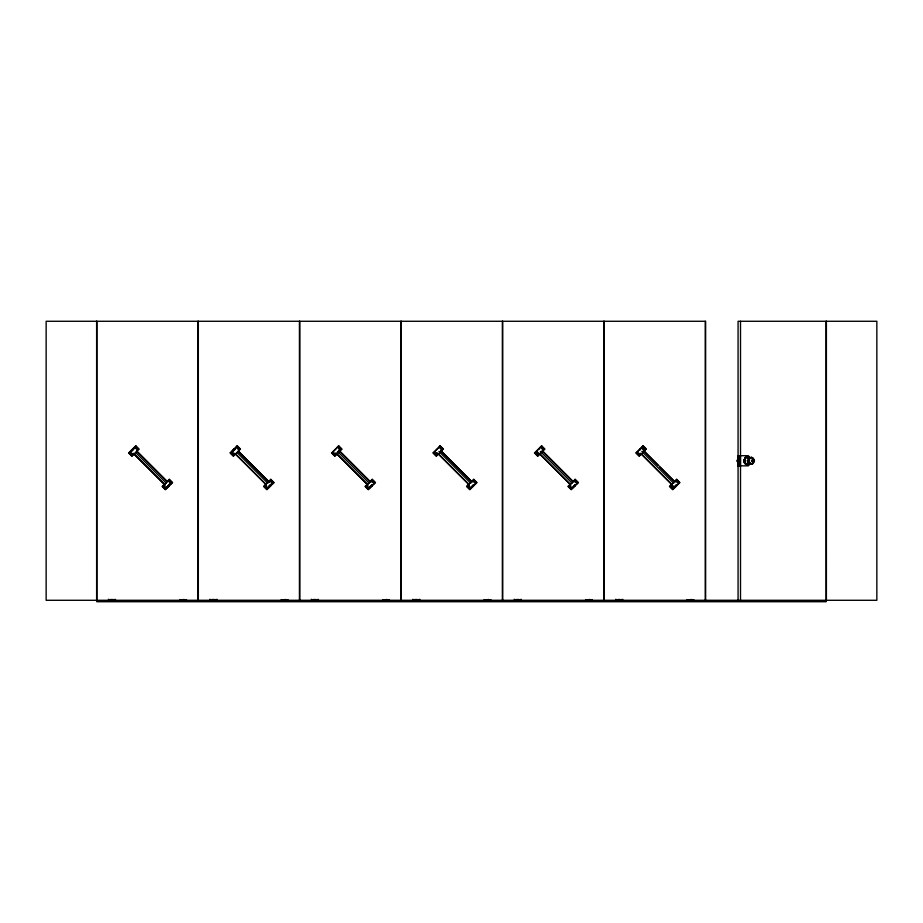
<?xml version="1.0" encoding="UTF-8"?>
<svg xmlns="http://www.w3.org/2000/svg" width="923" height="923" viewBox="0 0 923 923"><rect width="100%" height="100%" fill="white"/><g stroke="black" fill="none" stroke-linecap="round" stroke-linejoin="round"><path stroke-width="1.38" d="M753.018 459.977L752.164 461.165M738.296 459.585C737.408 464.95 739.369 456.1 739.473 461.673L738.642 461.881L738.181 460.785L738.954 459.585M737.962 459.112L737.962 462.504L737.015 460.808M744.434 460.092L746.465 456.943L748.622 456.943L749.926 458.2C748.368 460.058 748.899 463.888 751.634 464.2A2.619 1.684 -90 0 0 752.96 462.838L754.506 460.808L752.96 458.777A2.619 1.684 -90 0 0 751.634 457.416L751.31 457.416A2.619 1.684 -90 0 0 750.411 457.993M753.56 462.504L753.872 460.808M737.246 460.092L737.915 459.135M750.63 463.3L748.288 465.85L737.881 465.85M643.746 447.828L644.473 448.036L643.793 448.347M130.547 453.724L131.274 453.931L130.593 454.243M232.008 453.724L232.308 454.358L232.619 453.678M434.929 453.724L435.229 454.358L435.541 453.678M745.53 457.635L744.434 459.596L744.434 462.031L745.53 463.992L748.634 464.684L750.284 462.873M748.83 463.992L749.372 463.011M749.626 463.011L747.307 464.742L745.288 463.992L744.192 462.031L744.192 459.596L745.288 457.635L747.053 456.885L749.626 458.616L750.745 457.623M737.927 458.662L737.327 461.396L737.927 462.965M738.954 458.5L738.954 457.739L739.196 458.431M739.196 463.069L739.254 463.45M753.226 461.488L752.822 461.696A5.769 3.715 90 0 0 752.96 462.838L751.403 460.808L752.96 458.777A5.769 3.715 90 0 0 752.787 459.919L753.018 461.65M753.272 462.965L752.199 464.004M746.984 458.212L747.618 458.212M745.519 460.427L745.519 461.188L745.357 460.427M749.788 462.873L747.053 464.938L744.319 462.873L743.903 460.808L745.484 457.243L747.549 456.689L749.015 459.342M745.161 463.427L745.876 463.531M130.928 451.047L133.858 448.105M131.251 451.382L132.462 450.17M134.204 448.44L133.512 449.132L133.039 448.566M167.109 486.606L169.728 483.987M167.432 486.652L168.217 485.867M169.255 484.829L169.947 484.137M232.388 451.047L235.319 448.105M232.711 451.382L235.665 448.44M234.407 450.066L235.019 449.443L234.327 448.751M268.57 486.606L271.189 483.987M333.849 451.047L336.641 448.243M370.135 486.49L372.027 484.61M435.31 451.047L438.102 448.243M536.759 451.047L539.701 448.105M539.609 448.866L538.882 448.566M638.22 451.047L641.162 448.105M671.494 487.125C671.517 489.121 672.509 485.867 671.436 487.748M339.918 448.393C339.895 446.409 338.903 449.651 339.976 447.77L339.41 448.347M542.839 448.393C542.816 446.409 541.824 449.651 542.897 447.77L542.332 448.347M738.423 460.092L739.196 459.412L739.958 460.092M739.958 461.465L739.196 462.158L738.423 461.465M752.845 461.696L752.245 461.35L753.433 461.258L753.226 460.127M115.56 599.396L110.506 600.146L108.36 599.292M217.02 599.396L211.967 600.146L209.821 599.292M318.481 599.396L313.428 600.146L311.27 599.292M419.93 599.396L414.877 600.146L412.731 599.292M521.391 599.396L516.338 600.146L514.192 599.292M622.852 599.396L617.799 600.146L615.653 599.292M751.634 457.416L750.422 457.623C747.699 459.019 748.322 464.246 751.634 464.2M749.015 462.285C746.995 462.885 746.88 458.939 748.922 459.25M183.112 599.65L184.092 599.454M186.515 599.615L183.112 600.285L179.72 599.604M284.572 599.65L285.553 599.454M287.964 599.615L284.572 600.285L281.18 599.604M386.033 599.65L387.014 599.454M389.425 599.615L386.033 600.285L382.63 599.604M487.494 599.65L488.475 599.454M490.886 599.615L487.494 600.285L484.09 599.604M588.955 599.65L589.935 599.454M592.347 599.615L588.955 600.285L585.551 599.604M690.416 599.65L691.396 599.454M693.808 599.615L690.416 600.285L687.012 599.604M110.622 599.523L112.756 599.489M212.082 599.523L214.217 599.489M313.532 599.523L315.678 599.489M414.992 599.523L417.138 599.489M516.453 599.523L518.599 599.489M617.914 599.523L620.06 599.489M737.881 455.708L748.357 455.708L750.63 458.269M740.084 457.139L737.95 457.139L740.2 457.15L740.2 464.419L737.95 464.419M739.981 459.412L738.942 459.319L739.438 464.407M738.377 459.896L739.473 459.896M739.473 460.415C738.112 459.862 738.112 461.708 739.473 461.154M751.76 460.715L753.133 460.715L751.83 460.969M738.377 461.673L739.473 461.673M748.922 462.377L747.053 464.938M746.73 463.831L747.307 463M96.88 600.919L826.12 600.919M751.31 457.416L753.306 458.212L754.195 460.219M750.699 463.577L751.484 463.784M747.053 456.689L748.634 457.243M747.307 464.742L745.53 463.992L744.434 461.523M440.871 448.347L441.171 447.655L441.436 448.347M334.08 453.678L333.768 454.358L333.515 453.678M752.199 457.623L753.872 460.219M676.386 479.579L679.605 482.798M642.835 446.074L646.054 449.305M641.808 447.101L645.027 450.32M675.359 480.606L678.578 483.825M641.947 448.566L644.369 450.989M643.527 450.47L675.209 482.106M644.012 451.232L657.961 465.18M659.957 467.176L673.905 481.125M676.236 484.771L676.928 485.475M639.743 449.166L640.447 449.87M675.809 485.186L676.513 485.89M641.831 451.428L673.732 483.294M675.348 485.648L676.051 486.352M674.932 486.075L675.636 486.779M641.347 453.897L672.232 484.794M640.481 453.274L672.256 485.048M672.936 485.729L673.617 486.409M674.021 486.767L674.828 487.575M637.216 451.693L640.435 454.924M670.767 485.198L673.986 488.417M636.189 452.72L639.408 455.939M669.74 486.225L672.959 489.444M541.374 446.074L544.593 449.305M574.925 479.579L578.144 482.798M540.347 447.101L543.566 450.32M573.898 480.606L577.117 483.825M542.078 450.47L573.748 482.106M542.551 451.232L572.445 481.125M574.775 484.771L575.479 485.475M574.348 485.186L575.052 485.89M540.37 451.428L572.26 483.306M573.887 485.648L574.591 486.352M573.471 486.075L574.175 486.779M539.886 453.897L570.772 484.794M539.02 453.274L570.806 485.048M572.56 486.767L573.368 487.575M537.221 451.843L539.643 454.254M535.755 451.693L538.974 454.924M569.306 485.198L572.525 488.417M568.28 486.225L571.499 489.444M534.729 452.72L537.947 455.939M439.913 446.074L443.132 449.305M473.464 479.579L476.683 482.798M438.887 447.101L442.117 450.32M472.438 480.606L475.657 483.825M440.617 450.47L472.299 482.106M441.09 451.232L470.984 481.125M473.314 484.771L474.018 485.475M472.899 485.186L473.591 485.89M438.921 451.405L470.811 483.294M472.438 485.648L473.13 486.352M472.011 486.075L472.714 486.779M438.425 453.897L469.311 484.794M437.56 453.274L469.346 485.048M471.111 486.767L471.907 487.575M436.567 452.639L438.183 454.254M434.295 451.693L437.514 454.924M467.846 485.198L471.065 488.417M466.819 486.225L470.038 489.444M433.268 452.72L436.498 455.939M338.453 446.074L341.683 449.305M372.004 479.579L375.223 482.798M337.426 447.101L340.656 450.32M370.977 480.606L374.196 483.825M339.156 450.47L339.837 451.151M370.158 481.425L370.838 482.106M338.776 450.101L370.654 481.991M339.629 451.232L369.523 481.125M371.854 484.771L372.557 485.475M371.438 485.186L372.131 485.89M337.449 451.428L369.338 483.306M370.977 485.648L371.669 486.352M370.55 486.075L371.254 486.779M335.972 452.905L367.862 484.794M336.099 453.274L368.035 485.163M369.65 486.767L370.446 487.575M332.834 451.693L336.064 454.924M366.385 485.198L369.604 488.417M331.807 452.72L335.037 455.939M365.358 486.225L368.577 489.444M236.992 446.074L240.222 449.305M270.543 479.579L273.762 482.798M269.516 480.606L272.747 483.825M235.965 447.101L239.195 450.32M268.697 481.425L269.378 482.106M238.307 451.105L269.193 481.991M238.18 451.232L268.074 481.125M270.393 484.771L271.097 485.475M233.9 449.166L234.604 449.87M237.003 452.408L267.878 483.306M269.978 485.186L270.67 485.89M233.438 449.628L234.142 450.332M269.516 485.648L270.22 486.352M233.023 450.043L233.727 450.747M269.089 486.075L269.793 486.779M235.503 453.897L266.401 484.794M232.215 450.851L233.392 452.062M234.638 453.274L266.574 485.163M268.189 486.767L268.997 487.575M231.373 451.693L234.604 454.924M264.924 485.198L268.143 488.417M230.346 452.72L233.577 455.939M263.897 486.225L267.128 489.444M135.531 446.074L138.762 449.305M169.082 479.579L172.313 482.798M168.055 480.606L171.286 483.825M134.516 447.101L137.735 450.32M136.846 451.105L167.744 481.991M136.719 451.232L166.613 481.125M132.866 448.751L133.57 449.443M168.932 484.771L169.636 485.475M132.439 449.166L133.143 449.87M135.543 452.408L166.417 483.306M168.517 485.186L169.221 485.89M131.989 449.628L132.681 450.332M168.055 485.648L168.759 486.352M131.562 450.043L132.266 450.747M167.64 486.075L168.332 486.779M134.054 453.897L164.94 484.794M130.766 450.851L131.562 451.659M133.177 453.274L165.113 485.163M166.728 486.767L167.536 487.575M129.912 451.693L133.143 454.924M163.463 485.198L166.682 488.417M128.897 452.72L132.116 455.939M162.436 486.225L165.667 489.444M748.83 457.635L749.372 458.616M753.456 460.658L752.845 459.919L752.153 460.508M826.397 321.273L826.397 600.285M826.062 321.273L826.12 601.727L96.88 601.727L96.88 321.273M754.195 460.808L753.306 463.415L751.31 464.2A2.619 1.684 -90 0 1 750.076 463.069M748.749 460.219L748.749 461.396M740.511 321.273L740.511 600.285M740.408 455.708L740.408 465.85M739.992 457.139L739.958 464.419M739.438 457.15L739.438 459.319M739.288 455.708L739.288 457.15M739.288 464.407L739.288 465.85M738.192 457.15L738.192 464.419M738.077 600.285L738.077 321.273L876.85 321.273L876.85 600.285L46.15 600.285L46.15 321.273L705.634 321.273L705.634 600.285M737.927 455.708L737.915 465.85M705.264 321.273L705.264 600.285M604.173 321.273L604.173 600.285M603.804 321.273L603.804 600.285M502.723 321.273L502.723 600.285M502.354 321.273L502.354 600.285M401.263 321.273L401.263 600.285M400.894 321.273L400.894 600.285M299.802 321.273L299.802 600.285M299.433 321.273L299.433 600.285M198.341 321.273L198.341 600.285M197.972 321.273L197.972 600.285M96.627 321.273L96.627 600.285M136.385 447.955L137.158 448.174L136.385 447.955M164.825 487.436L164.017 487.482L164.825 487.436M169.936 481.448L170.709 481.679L169.936 481.448M237.846 447.955L238.619 448.174L237.846 447.955M266.286 487.436L265.478 487.482L266.286 487.436M271.397 481.448L272.17 481.679L271.454 481.333M367.746 487.436L366.939 487.482L367.746 487.436M372.857 481.448L373.63 481.679L372.857 481.448M469.207 487.436L468.399 487.482L469.207 487.436M474.318 481.448L475.091 481.679L474.364 481.333M537.117 453.931L536.309 453.978L537.117 453.931M570.668 487.436L569.86 487.482L570.668 487.436M575.779 481.448L576.552 481.679L575.779 481.448M638.578 453.931L637.77 453.978L638.578 453.931M677.228 481.448L678.001 481.679L677.286 481.333M237.996 447.736L238.515 448.347L237.949 447.77M135.796 445.821L128.632 452.974L131.862 456.204L139.015 449.04L135.796 445.821M169.336 479.325L162.183 486.479L165.402 489.698L172.566 482.544L169.336 479.325M237.246 445.821L230.092 452.974L233.323 456.204L240.476 449.04L237.246 445.821M270.797 479.325L263.643 486.479L266.862 489.698L274.027 482.544L270.797 479.325M338.706 445.821L331.553 452.974L334.772 456.204L341.937 449.04L338.706 445.821M372.257 479.325L365.104 486.479L368.323 489.698L375.476 482.544L372.257 479.325M440.167 445.821L433.014 452.974L436.233 456.204L443.398 449.04L440.167 445.821M473.718 479.325L466.565 486.479L469.784 489.698L476.937 482.544L473.718 479.325M541.628 445.821L534.475 452.974L537.694 456.204L544.858 449.04L541.628 445.821M575.179 479.325L568.026 486.479L571.245 489.698L578.398 482.544L575.179 479.325M643.089 445.821L635.935 452.974L639.154 456.204L646.308 449.04L643.089 445.821M676.64 479.325L669.487 486.479L672.705 489.698L679.859 482.544L676.64 479.325M537.001 453.678L536.425 454.243L537.001 453.678"/></g></svg>
